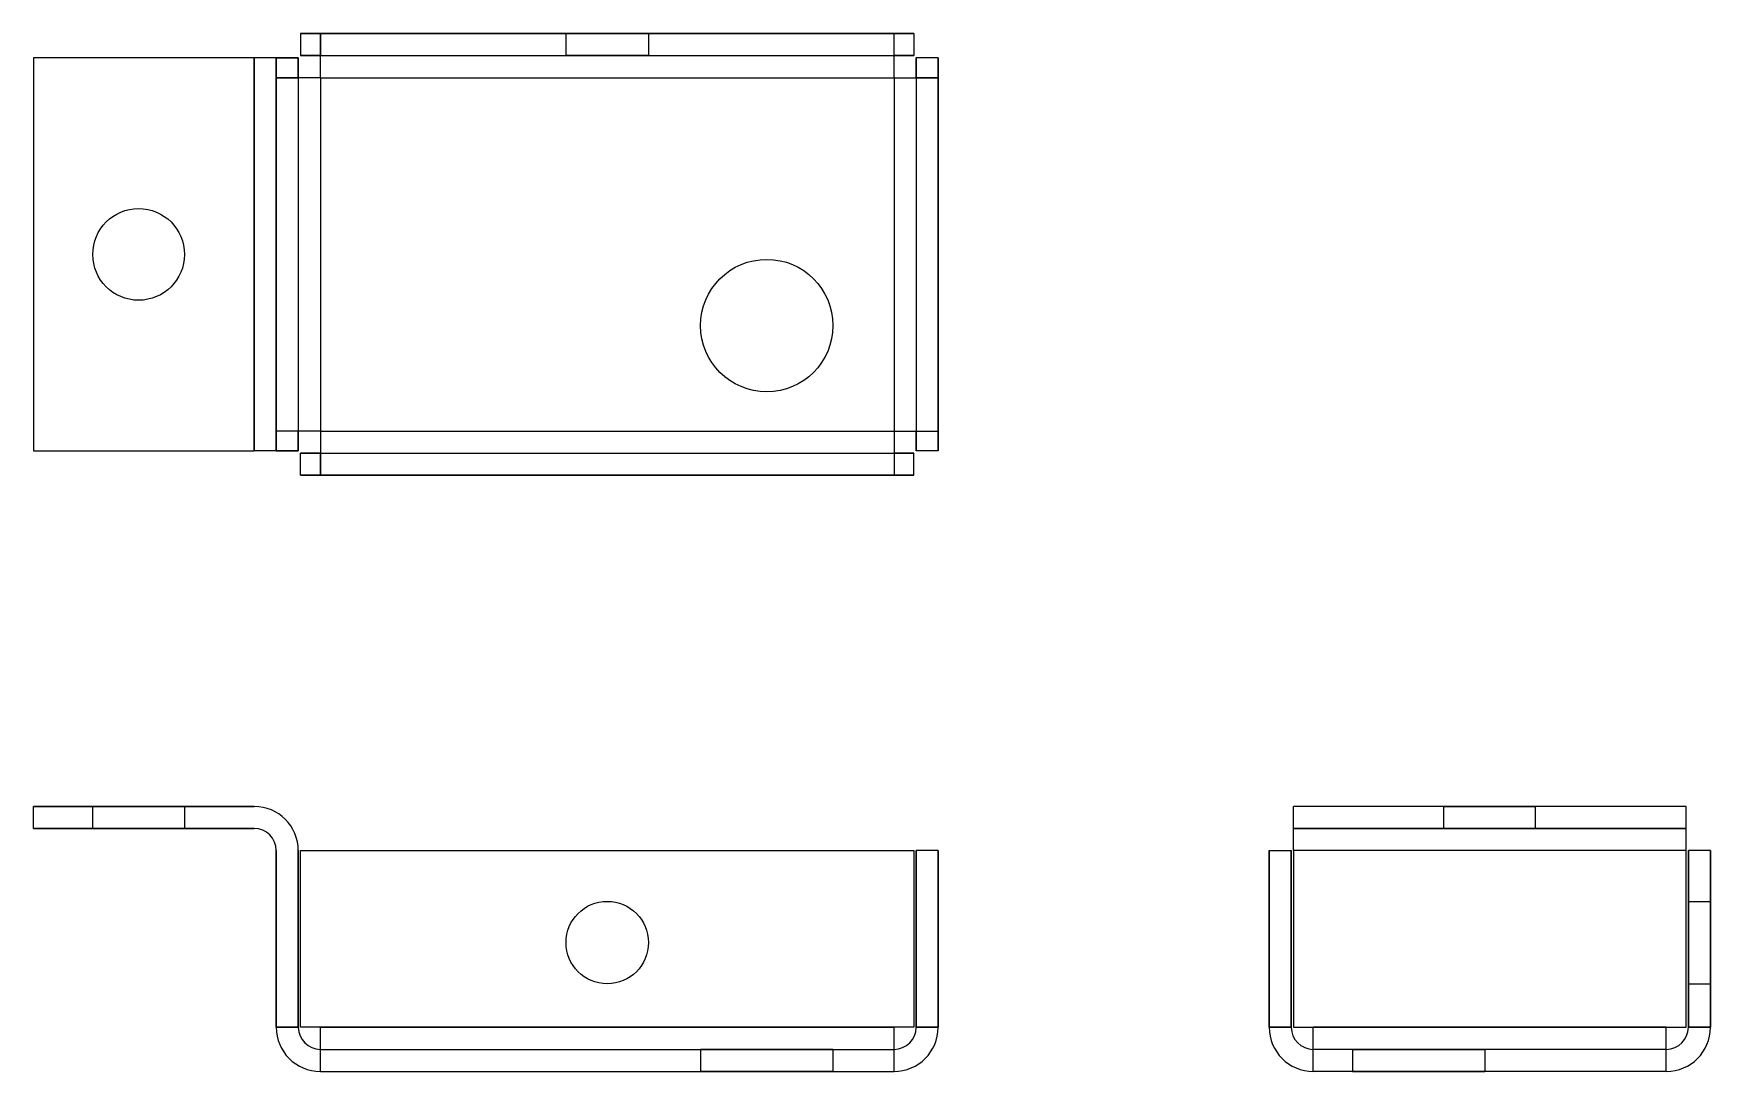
# Model space of a CAD drawing. Header units: millimetres. Extents: x 128 to 204, y 99 to 146.
import ezdxf

# ---------------------------------------------------------------- set-up
doc = ezdxf.new("R2010")
doc.units = ezdxf.units.MM
for name, color, linetype in [('ProjItem', 7, 'CONTINUOUS'), ('ProjItem001', 7, 'CONTINUOUS'), ('ProjItem002', 7, 'CONTINUOUS')]:
    doc.layers.add(name, color=color, linetype=linetype)

msp = doc.modelspace()

# ---------------------------------------------------------------- linework, layer by layer
at = {"layer": 'ProjItem'}
for p, q in [((138, 111), (128, 111)), ((128, 110), (128, 111)), ((128, 110), (128, 111)), ((128, 111), (138, 111)), ((130.686, 110), (130.686, 111)), ((134.839, 111), (134.839, 110)), ((138, 110), (128, 110)), ((128, 110), (138, 110)), ((139, 101), (139, 109)), ((139, 109), (139, 101)), ((140, 101), (140, 109)), ((140, 109), (140, 101)), ((140.1, 109), (167.9, 109)), ((140.1, 101), (140.1, 109)), ((140.1, 101), (140.1, 109)), ((140.1, 109), (167.9, 109)), ((140.1, 109), (167.9, 109)), ((140.1, 101), (140.1, 109)), ((140.1, 101), (140.1, 109)), ((140.1, 109), (167.9, 109)), ((167.9, 109), (167.9, 101)), ((167.9, 109), (167.9, 101)), ((167.9, 109), (167.9, 101)), ((167.9, 109), (167.9, 101)), ((169, 109), (168, 109)), ((168, 101), (168, 109)), ((169, 109), (168, 109)), ((168, 109), (168, 101)), ((169, 101), (169, 109)), ((169, 109), (169, 101)), ((139, 101), (140, 101)), ((140, 101), (139, 101)), ((139, 101), (140, 101)), ((139, 101), (140, 101)), ((141, 101), (140.1, 101)), ((141, 101), (140.1, 101)), ((141, 101), (140.1, 101)), ((141, 101), (140.1, 101)), ((167, 101), (141, 101)), ((167, 101), (141, 101)), ((141, 101), (167, 101)), ((141, 101), (167, 101)), ((167.9, 101), (167, 101)), ((167.9, 101), (167, 101)), ((167.9, 101), (167, 101)), ((167.9, 101), (167, 101)), ((169, 101), (168, 101)), ((168, 101), (169, 101)), ((169, 101), (168, 101)), ((169, 101), (168, 101)), ((141, 99), (141, 100)), ((141, 99), (141, 100)), ((141, 100), (167, 100)), ((141, 100), (167, 100)), ((158.231, 100), (158.231, 99)), ((164.231, 100), (164.231, 99)), ((167, 99), (167, 100)), ((167, 99), (167, 100)), ((141, 99), (167, 99)), ((141, 99), (167, 99))]:
    msp.add_line(p, q, dxfattribs=at)
msp.add_circle((154, 104.835), 1.868, dxfattribs=at)
msp.add_circle((154, 104.835), 1.868, dxfattribs=at)
for centre, radius, start, end in [((138, 109), 2, 0, 90), ((138, 109), 2, 0, 90), ((138, 109), 1, 0, 90), ((138, 109), 1, 0, 90), ((141, 101), 2, 180, -90), ((141, 101), 2, 180, -90), ((141, 101), 1, 180, -90), ((141, 101), 1, 180, -90), ((167, 101), 2, -90, 0), ((167, 101), 1, -90, 0), ((167, 101), 2, -90, 0), ((167, 101), 1, -90, 0)]:
    msp.add_arc(centre, radius, start, end, dxfattribs=at)
for points in [[(134.839, 111), (134.787, 111), (134.633, 111), (134.386, 111), (134.057, 111), (133.663, 111), (133.224, 111), (132.762, 111), (132.3, 111), (131.861, 111), (131.468, 111), (131.139, 111), (130.891, 111), (130.738, 111), (130.686, 111)], [(130.686, 111), (130.738, 111), (130.891, 111), (131.139, 111), (131.468, 111), (131.861, 111), (132.3, 111), (132.762, 111), (133.224, 111), (133.663, 111), (134.057, 111), (134.386, 111), (134.633, 111), (134.787, 111), (134.839, 111)], [(134.839, 110), (134.787, 110), (134.633, 110), (134.386, 110), (134.057, 110), (133.663, 110), (133.224, 110), (132.762, 110), (132.3, 110), (131.861, 110), (131.468, 110), (131.139, 110), (130.891, 110), (130.738, 110), (130.686, 110)], [(130.686, 110), (130.738, 110), (130.891, 110), (131.139, 110), (131.468, 110), (131.861, 110), (132.3, 110), (132.762, 110), (133.224, 110), (133.663, 110), (134.057, 110), (134.386, 110), (134.633, 110), (134.787, 110), (134.839, 110)], [(164.231, 100), (164.156, 100), (163.934, 100), (163.576, 100), (163.101, 100), (162.533, 100), (161.899, 100), (161.231, 100), (160.563, 100), (159.929, 100), (159.36, 100), (158.885, 100), (158.528, 100), (158.306, 100), (158.231, 100)], [(158.231, 100), (158.306, 100), (158.528, 100), (158.885, 100), (159.36, 100), (159.929, 100), (160.563, 100), (161.231, 100), (161.899, 100), (162.533, 100), (163.101, 100), (163.576, 100), (163.934, 100), (164.156, 100), (164.231, 100)], [(164.231, 99), (164.156, 99), (163.934, 99), (163.576, 99), (163.101, 99), (162.533, 99), (161.899, 99), (161.231, 99), (160.563, 99), (159.929, 99), (159.36, 99), (158.885, 99), (158.528, 99), (158.306, 99), (158.231, 99)], [(158.231, 99), (158.306, 99), (158.528, 99), (158.885, 99), (159.36, 99), (159.929, 99), (160.563, 99), (161.231, 99), (161.899, 99), (162.533, 99), (163.101, 99), (163.576, 99), (163.934, 99), (164.156, 99), (164.231, 99)]]:
    msp.add_open_spline(points, degree=1, dxfattribs=at)
for points, degree, knots in [([(141, 99), (141, 99.006), (141, 99.013), (141, 99.031), (141, 99.05), (141, 99.081), (141, 99.112), (141, 99.155), (141, 99.198), (141, 99.252), (141, 99.307), (141, 99.371), (141, 99.436), (141, 99.511), (141, 99.586), (141, 99.669), (141, 99.753), (141, 99.844), (141, 99.936), (141, 100.034), (141, 100.132), (141, 100.236), (141, 100.339), (141, 100.447), (141, 100.555), (141, 100.775), (141, 101)], 2, [0, 0, 0, 0.1122, 0.1122, 0.224399, 0.224399, 0.336599, 0.336599, 0.448799, 0.448799, 0.560999, 0.560999, 0.673198, 0.673198, 0.785398, 0.785398, 0.897598, 0.897598, 1.009798, 1.009798, 1.121997, 1.121997, 1.234197, 1.234197, 1.346397, 1.346397, 1.570796, 1.570796, 1.570796]), ([(141, 99), (141, 99.006), (141, 99.013), (141, 99.031), (141, 99.05), (141, 99.081), (141, 99.112), (141, 99.155), (141, 99.198), (141, 99.252), (141, 99.307), (141, 99.371), (141, 99.436), (141, 99.511), (141, 99.586), (141, 99.669), (141, 99.753), (141, 99.844), (141, 99.936), (141, 100.034), (141, 100.132), (141, 100.236), (141, 100.339), (141, 100.447), (141, 100.555), (141, 100.775), (141, 101)], 2, [0, 0, 0, 0.1122, 0.1122, 0.224399, 0.224399, 0.336599, 0.336599, 0.448799, 0.448799, 0.560999, 0.560999, 0.673198, 0.673198, 0.785398, 0.785398, 0.897598, 0.897598, 1.009798, 1.009798, 1.121997, 1.121997, 1.234197, 1.234197, 1.346397, 1.346397, 1.570796, 1.570796, 1.570796]), ([(141, 100), (141, 100.002), (141, 100.004), (141, 100.006), (141, 100.013), (141, 100.019), (141, 100.025), (141, 100.035), (141, 100.046), (141, 100.056), (141, 100.07), (141, 100.085), (141, 100.099), (141, 100.117), (141, 100.135), (141, 100.153), (141, 100.175), (141, 100.197), (141, 100.218), (141, 100.243), (141, 100.268), (141, 100.293), (141, 100.321), (141, 100.349), (141, 100.377), (141, 100.436), (141, 100.499), (141, 100.566), (141, 100.702), (141, 100.85), (141, 101)], 3, [0, 0, 0, 0, 0.1122, 0.1122, 0.1122, 0.224399, 0.224399, 0.224399, 0.336599, 0.336599, 0.336599, 0.448799, 0.448799, 0.448799, 0.560999, 0.560999, 0.560999, 0.673198, 0.673198, 0.673198, 0.785398, 0.785398, 0.785398, 0.897598, 0.897598, 0.897598, 1.121997, 1.121997, 1.121997, 1.570796, 1.570796, 1.570796, 1.570796]), ([(141, 100), (141, 100.002), (141, 100.004), (141, 100.006), (141, 100.013), (141, 100.019), (141, 100.025), (141, 100.035), (141, 100.046), (141, 100.056), (141, 100.07), (141, 100.085), (141, 100.099), (141, 100.117), (141, 100.135), (141, 100.153), (141, 100.175), (141, 100.197), (141, 100.218), (141, 100.243), (141, 100.268), (141, 100.293), (141, 100.321), (141, 100.349), (141, 100.377), (141, 100.436), (141, 100.499), (141, 100.566), (141, 100.702), (141, 100.85), (141, 101)], 3, [0, 0, 0, 0, 0.1122, 0.1122, 0.1122, 0.224399, 0.224399, 0.224399, 0.336599, 0.336599, 0.336599, 0.448799, 0.448799, 0.448799, 0.560999, 0.560999, 0.560999, 0.673198, 0.673198, 0.673198, 0.785398, 0.785398, 0.785398, 0.897598, 0.897598, 0.897598, 1.121997, 1.121997, 1.121997, 1.570796, 1.570796, 1.570796, 1.570796]), ([(167, 99), (167, 99.006), (167, 99.013), (167, 99.031), (167, 99.05), (167, 99.081), (167, 99.112), (167, 99.155), (167, 99.198), (167, 99.252), (167, 99.307), (167, 99.371), (167, 99.436), (167, 99.511), (167, 99.586), (167, 99.669), (167, 99.753), (167, 99.844), (167, 99.936), (167, 100.034), (167, 100.132), (167, 100.236), (167, 100.339), (167, 100.447), (167, 100.555), (167, 100.775), (167, 101)], 2, [0, 0, 0, 0.1122, 0.1122, 0.224399, 0.224399, 0.336599, 0.336599, 0.448799, 0.448799, 0.560999, 0.560999, 0.673198, 0.673198, 0.785398, 0.785398, 0.897598, 0.897598, 1.009798, 1.009798, 1.121997, 1.121997, 1.234197, 1.234197, 1.346397, 1.346397, 1.570796, 1.570796, 1.570796]), ([(167, 99), (167, 99.006), (167, 99.013), (167, 99.031), (167, 99.05), (167, 99.081), (167, 99.112), (167, 99.155), (167, 99.198), (167, 99.252), (167, 99.307), (167, 99.371), (167, 99.436), (167, 99.511), (167, 99.586), (167, 99.669), (167, 99.753), (167, 99.844), (167, 99.936), (167, 100.034), (167, 100.132), (167, 100.236), (167, 100.339), (167, 100.447), (167, 100.555), (167, 100.775), (167, 101)], 2, [0, 0, 0, 0.1122, 0.1122, 0.224399, 0.224399, 0.336599, 0.336599, 0.448799, 0.448799, 0.560999, 0.560999, 0.673198, 0.673198, 0.785398, 0.785398, 0.897598, 0.897598, 1.009798, 1.009798, 1.121997, 1.121997, 1.234197, 1.234197, 1.346397, 1.346397, 1.570796, 1.570796, 1.570796]), ([(167, 100), (167, 100.002), (167, 100.004), (167, 100.006), (167, 100.013), (167, 100.019), (167, 100.025), (167, 100.035), (167, 100.046), (167, 100.056), (167, 100.07), (167, 100.085), (167, 100.099), (167, 100.117), (167, 100.135), (167, 100.153), (167, 100.175), (167, 100.197), (167, 100.218), (167, 100.243), (167, 100.268), (167, 100.293), (167, 100.321), (167, 100.349), (167, 100.377), (167, 100.436), (167, 100.499), (167, 100.566), (167, 100.702), (167, 100.85), (167, 101)], 3, [0, 0, 0, 0, 0.1122, 0.1122, 0.1122, 0.224399, 0.224399, 0.224399, 0.336599, 0.336599, 0.336599, 0.448799, 0.448799, 0.448799, 0.560999, 0.560999, 0.560999, 0.673198, 0.673198, 0.673198, 0.785398, 0.785398, 0.785398, 0.897598, 0.897598, 0.897598, 1.121997, 1.121997, 1.121997, 1.570796, 1.570796, 1.570796, 1.570796]), ([(167, 100), (167, 100.002), (167, 100.004), (167, 100.006), (167, 100.013), (167, 100.019), (167, 100.025), (167, 100.035), (167, 100.046), (167, 100.056), (167, 100.07), (167, 100.085), (167, 100.099), (167, 100.117), (167, 100.135), (167, 100.153), (167, 100.175), (167, 100.197), (167, 100.218), (167, 100.243), (167, 100.268), (167, 100.293), (167, 100.321), (167, 100.349), (167, 100.377), (167, 100.436), (167, 100.499), (167, 100.566), (167, 100.702), (167, 100.85), (167, 101)], 3, [0, 0, 0, 0, 0.1122, 0.1122, 0.1122, 0.224399, 0.224399, 0.224399, 0.336599, 0.336599, 0.336599, 0.448799, 0.448799, 0.448799, 0.560999, 0.560999, 0.560999, 0.673198, 0.673198, 0.673198, 0.785398, 0.785398, 0.785398, 0.897598, 0.897598, 0.897598, 1.121997, 1.121997, 1.121997, 1.570796, 1.570796, 1.570796, 1.570796])]:
    msp.add_open_spline(points, degree=degree, knots=knots, dxfattribs=at)
at = {"layer": 'ProjItem001'}
for p, q in [((141, 146), (140.1, 146)), ((140.1, 146), (140.1, 145)), ((140.1, 146), (167.9, 146)), ((140.1, 146), (140.1, 145)), ((167, 146), (141, 146)), ((141, 146), (141, 145)), ((152.132, 145), (152.132, 146)), ((155.868, 146), (155.868, 145)), ((167.9, 146), (167, 146)), ((167, 145), (167, 146)), ((167.9, 146), (167.9, 145)), ((167.9, 146), (167.9, 145)), ((138, 144.9), (128, 144.9)), ((128, 144.9), (128, 127.1)), ((138, 144.9), (128, 144.9)), ((128, 144.9), (128, 127.1)), ((138, 127.1), (138, 144.9)), ((138, 144.9), (138, 127.1)), ((139, 144), (139, 144.9)), ((139, 144.9), (140, 144.9)), ((139, 144.9), (139, 127.1)), ((140, 144), (140, 144.9)), ((140, 144.9), (140, 127.1)), ((141, 145), (140.1, 145)), ((140.1, 145), (167.9, 145)), ((141, 145), (167, 145)), ((167.9, 145), (167, 145)), ((169, 144.9), (168, 144.9)), ((168, 144), (168, 144.9)), ((169, 144.9), (168, 144.9)), ((168, 144.9), (168, 127.1)), ((169, 144), (169, 144.9)), ((169, 144.9), (169, 127.1)), ((139, 128), (139, 144)), ((139, 144), (140, 144)), ((140, 144), (140, 128)), ((141, 144), (141, 128)), ((141, 144), (167, 144)), ((141, 144), (141, 128)), ((141, 144), (167, 144)), ((167, 144), (167, 128)), ((167, 144), (167, 128)), ((169, 144), (168, 144)), ((168, 144), (168, 128)), ((169, 128), (169, 144)), ((139, 127.1), (139, 128)), ((140, 128), (139, 128)), ((140, 127.1), (140, 128)), ((141, 128), (167, 128)), ((141, 128), (167, 128)), ((168, 127.1), (168, 128)), ((168, 128), (169, 128)), ((169, 127.1), (169, 128)), ((128, 127.1), (138, 127.1)), ((128, 127.1), (138, 127.1)), ((139, 127.1), (140, 127.1)), ((140.1, 126), (140.1, 127)), ((141, 127), (140.1, 127)), ((140.1, 126), (140.1, 127)), ((140.1, 127), (167.9, 127)), ((141, 126), (141, 127)), ((141, 127), (167, 127)), ((167.9, 127), (167, 127)), ((167, 127), (167, 126)), ((167.9, 126), (167.9, 127)), ((167.9, 126), (167.9, 127)), ((169, 127.1), (168, 127.1)), ((169, 127.1), (168, 127.1)), ((141, 126), (140.1, 126)), ((140.1, 126), (167.9, 126)), ((167, 126), (141, 126)), ((167.9, 126), (167, 126))]:
    msp.add_line(p, q, dxfattribs=at)
for centre, radius in [((132.762, 136), 2.077), ((132.762, 136), 2.077), ((161.231, 132.776), 3), ((161.231, 132.776), 3)]:
    msp.add_circle(centre, radius, dxfattribs=at)
for points, degree, knots in [([(141, 144), (141, 144.225), (141, 144.447), (141, 144.661), (141, 144.73), (141, 144.799), (141, 144.868), (141, 144.933), (141, 144.999), (141, 145.064), (141, 145.125), (141, 145.186), (141, 145.247), (141, 145.303), (141, 145.358), (141, 145.414), (141, 145.464), (141, 145.514), (141, 145.564), (141, 145.607), (141, 145.65), (141, 145.693), (141, 145.73), (141, 145.766), (141, 145.802), (141, 145.831), (141, 145.859), (141, 145.888), (141, 145.908), (141, 145.929), (141, 145.95), (141, 145.962), (141, 145.975), (141, 145.987), (141, 145.992), (141, 145.996), (141, 146)], 3, [0, 0, 0, 0, 0.336599, 0.336599, 0.336599, 0.448799, 0.448799, 0.448799, 0.560999, 0.560999, 0.560999, 0.673198, 0.673198, 0.673198, 0.785398, 0.785398, 0.785398, 0.897598, 0.897598, 0.897598, 1.009798, 1.009798, 1.009798, 1.121997, 1.121997, 1.121997, 1.234197, 1.234197, 1.234197, 1.346397, 1.346397, 1.346397, 1.458597, 1.458597, 1.458597, 1.570796, 1.570796, 1.570796, 1.570796]), ([(167, 144), (167, 144.225), (167, 144.447), (167, 144.661), (167, 144.73), (167, 144.799), (167, 144.868), (167, 144.933), (167, 144.999), (167, 145.064), (167, 145.125), (167, 145.186), (167, 145.247), (167, 145.303), (167, 145.358), (167, 145.414), (167, 145.464), (167, 145.514), (167, 145.564), (167, 145.607), (167, 145.65), (167, 145.693), (167, 145.73), (167, 145.766), (167, 145.802), (167, 145.831), (167, 145.859), (167, 145.888), (167, 145.908), (167, 145.929), (167, 145.95), (167, 145.962), (167, 145.975), (167, 145.987), (167, 145.992), (167, 145.996), (167, 146)], 3, [0, 0, 0, 0, 0.336599, 0.336599, 0.336599, 0.448799, 0.448799, 0.448799, 0.560999, 0.560999, 0.560999, 0.673198, 0.673198, 0.673198, 0.785398, 0.785398, 0.785398, 0.897598, 0.897598, 0.897598, 1.009798, 1.009798, 1.009798, 1.121997, 1.121997, 1.121997, 1.234197, 1.234197, 1.234197, 1.346397, 1.346397, 1.346397, 1.458597, 1.458597, 1.458597, 1.570796, 1.570796, 1.570796, 1.570796]), ([(139, 144.9), (138.998, 144.9), (138.996, 144.9), (138.994, 144.9), (138.987, 144.9), (138.981, 144.9), (138.975, 144.9), (138.965, 144.9), (138.954, 144.9), (138.944, 144.9), (138.93, 144.9), (138.915, 144.9), (138.901, 144.9), (138.883, 144.9), (138.865, 144.9), (138.847, 144.9), (138.825, 144.9), (138.803, 144.9), (138.782, 144.9), (138.757, 144.9), (138.732, 144.9), (138.707, 144.9), (138.679, 144.9), (138.651, 144.9), (138.623, 144.9), (138.564, 144.9), (138.501, 144.9), (138.434, 144.9), (138.298, 144.9), (138.15, 144.9), (138, 144.9)], 3, [0, 0, 0, 0, 0.1122, 0.1122, 0.1122, 0.224399, 0.224399, 0.224399, 0.336599, 0.336599, 0.336599, 0.448799, 0.448799, 0.448799, 0.560999, 0.560999, 0.560999, 0.673198, 0.673198, 0.673198, 0.785398, 0.785398, 0.785398, 0.897598, 0.897598, 0.897598, 1.121997, 1.121997, 1.121997, 1.570796, 1.570796, 1.570796, 1.570796]), ([(140, 144.9), (139.994, 144.9), (139.987, 144.9), (139.969, 144.9), (139.95, 144.9), (139.919, 144.9), (139.888, 144.9), (139.845, 144.9), (139.802, 144.9), (139.748, 144.9), (139.693, 144.9), (139.629, 144.9), (139.564, 144.9), (139.489, 144.9), (139.414, 144.9), (139.331, 144.9), (139.247, 144.9), (139.156, 144.9), (139.064, 144.9), (138.966, 144.9), (138.868, 144.9), (138.764, 144.9), (138.661, 144.9), (138.553, 144.9), (138.445, 144.9), (138.225, 144.9), (138, 144.9)], 2, [0, 0, 0, 0.1122, 0.1122, 0.224399, 0.224399, 0.336599, 0.336599, 0.448799, 0.448799, 0.560999, 0.560999, 0.673198, 0.673198, 0.785398, 0.785398, 0.897598, 0.897598, 1.009798, 1.009798, 1.121997, 1.121997, 1.234197, 1.234197, 1.346397, 1.346397, 1.570796, 1.570796, 1.570796]), ([(141, 144), (141, 144.169), (141, 144.33), (141, 144.435), (141, 144.532), (141, 144.626), (141, 144.707), (141, 144.744), (141, 144.782), (141, 144.814), (141, 144.847), (141, 144.874), (141, 144.901), (141, 144.922), (141, 144.944), (141, 144.959), (141, 144.975), (141, 144.984), (141, 144.994), (141, 144.997), (141, 145)], 2, [0, 0, 0, 0.336599, 0.336599, 0.560999, 0.560999, 0.785398, 0.785398, 0.897598, 0.897598, 1.009798, 1.009798, 1.121997, 1.121997, 1.234197, 1.234197, 1.346397, 1.346397, 1.458597, 1.458597, 1.570796, 1.570796, 1.570796]), ([(167, 144), (167, 144.169), (167, 144.33), (167, 144.435), (167, 144.532), (167, 144.626), (167, 144.707), (167, 144.744), (167, 144.782), (167, 144.814), (167, 144.847), (167, 144.874), (167, 144.901), (167, 144.922), (167, 144.944), (167, 144.959), (167, 144.975), (167, 144.984), (167, 144.994), (167, 144.997), (167, 145)], 2, [0, 0, 0, 0.336599, 0.336599, 0.560999, 0.560999, 0.785398, 0.785398, 0.897598, 0.897598, 1.009798, 1.009798, 1.121997, 1.121997, 1.234197, 1.234197, 1.346397, 1.346397, 1.458597, 1.458597, 1.570796, 1.570796, 1.570796]), ([(141, 144), (140.775, 144), (140.553, 144), (140.339, 144), (140.27, 144), (140.201, 144), (140.132, 144), (140.067, 144), (140.001, 144), (139.936, 144), (139.875, 144), (139.814, 144), (139.753, 144), (139.697, 144), (139.642, 144), (139.586, 144), (139.536, 144), (139.486, 144), (139.436, 144), (139.393, 144), (139.35, 144), (139.307, 144), (139.27, 144), (139.234, 144), (139.198, 144), (139.169, 144), (139.141, 144), (139.112, 144), (139.092, 144), (139.071, 144), (139.05, 144), (139.038, 144), (139.025, 144), (139.013, 144), (139.008, 144), (139.004, 144), (139, 144)], 3, [0, 0, 0, 0, 0.336599, 0.336599, 0.336599, 0.448799, 0.448799, 0.448799, 0.560999, 0.560999, 0.560999, 0.673198, 0.673198, 0.673198, 0.785398, 0.785398, 0.785398, 0.897598, 0.897598, 0.897598, 1.009798, 1.009798, 1.009798, 1.121997, 1.121997, 1.121997, 1.234197, 1.234197, 1.234197, 1.346397, 1.346397, 1.346397, 1.458597, 1.458597, 1.458597, 1.570796, 1.570796, 1.570796, 1.570796]), ([(141, 144), (140.831, 144), (140.67, 144), (140.565, 144), (140.468, 144), (140.374, 144), (140.293, 144), (140.256, 144), (140.218, 144), (140.186, 144), (140.153, 144), (140.126, 144), (140.099, 144), (140.078, 144), (140.056, 144), (140.041, 144), (140.025, 144), (140.016, 144), (140.006, 144), (140.003, 144), (140, 144)], 2, [0, 0, 0, 0.336599, 0.336599, 0.560999, 0.560999, 0.785398, 0.785398, 0.897598, 0.897598, 1.009798, 1.009798, 1.121997, 1.121997, 1.234197, 1.234197, 1.346397, 1.346397, 1.458597, 1.458597, 1.570796, 1.570796, 1.570796]), ([(167, 144), (167.225, 144), (167.447, 144), (167.661, 144), (167.73, 144), (167.799, 144), (167.868, 144), (167.933, 144), (167.999, 144), (168.064, 144), (168.125, 144), (168.186, 144), (168.247, 144), (168.303, 144), (168.358, 144), (168.414, 144), (168.464, 144), (168.514, 144), (168.564, 144), (168.607, 144), (168.65, 144), (168.693, 144), (168.73, 144), (168.766, 144), (168.802, 144), (168.831, 144), (168.859, 144), (168.888, 144), (168.908, 144), (168.929, 144), (168.95, 144), (168.962, 144), (168.975, 144), (168.987, 144), (168.992, 144), (168.996, 144), (169, 144)], 3, [0, 0, 0, 0, 0.336599, 0.336599, 0.336599, 0.448799, 0.448799, 0.448799, 0.560999, 0.560999, 0.560999, 0.673198, 0.673198, 0.673198, 0.785398, 0.785398, 0.785398, 0.897598, 0.897598, 0.897598, 1.009798, 1.009798, 1.009798, 1.121997, 1.121997, 1.121997, 1.234197, 1.234197, 1.234197, 1.346397, 1.346397, 1.346397, 1.458597, 1.458597, 1.458597, 1.570796, 1.570796, 1.570796, 1.570796]), ([(167, 144), (167.169, 144), (167.33, 144), (167.435, 144), (167.532, 144), (167.626, 144), (167.707, 144), (167.744, 144), (167.782, 144), (167.814, 144), (167.847, 144), (167.874, 144), (167.901, 144), (167.922, 144), (167.944, 144), (167.959, 144), (167.975, 144), (167.984, 144), (167.994, 144), (167.997, 144), (168, 144)], 2, [0, 0, 0, 0.336599, 0.336599, 0.560999, 0.560999, 0.785398, 0.785398, 0.897598, 0.897598, 1.009798, 1.009798, 1.121997, 1.121997, 1.234197, 1.234197, 1.346397, 1.346397, 1.458597, 1.458597, 1.570796, 1.570796, 1.570796]), ([(141, 128), (140.775, 128), (140.553, 128), (140.339, 128), (140.27, 128), (140.201, 128), (140.132, 128), (140.067, 128), (140.001, 128), (139.936, 128), (139.875, 128), (139.814, 128), (139.753, 128), (139.697, 128), (139.642, 128), (139.586, 128), (139.536, 128), (139.486, 128), (139.436, 128), (139.393, 128), (139.35, 128), (139.307, 128), (139.27, 128), (139.234, 128), (139.198, 128), (139.169, 128), (139.141, 128), (139.112, 128), (139.092, 128), (139.071, 128), (139.05, 128), (139.038, 128), (139.025, 128), (139.013, 128), (139.008, 128), (139.004, 128), (139, 128)], 3, [0, 0, 0, 0, 0.336599, 0.336599, 0.336599, 0.448799, 0.448799, 0.448799, 0.560999, 0.560999, 0.560999, 0.673198, 0.673198, 0.673198, 0.785398, 0.785398, 0.785398, 0.897598, 0.897598, 0.897598, 1.009798, 1.009798, 1.009798, 1.121997, 1.121997, 1.121997, 1.234197, 1.234197, 1.234197, 1.346397, 1.346397, 1.346397, 1.458597, 1.458597, 1.458597, 1.570796, 1.570796, 1.570796, 1.570796]), ([(141, 128), (140.831, 128), (140.67, 128), (140.565, 128), (140.468, 128), (140.374, 128), (140.293, 128), (140.256, 128), (140.218, 128), (140.186, 128), (140.153, 128), (140.126, 128), (140.099, 128), (140.078, 128), (140.056, 128), (140.041, 128), (140.025, 128), (140.016, 128), (140.006, 128), (140.003, 128), (140, 128)], 2, [0, 0, 0, 0.336599, 0.336599, 0.560999, 0.560999, 0.785398, 0.785398, 0.897598, 0.897598, 1.009798, 1.009798, 1.121997, 1.121997, 1.234197, 1.234197, 1.346397, 1.346397, 1.458597, 1.458597, 1.570796, 1.570796, 1.570796]), ([(141, 128), (141, 127.775), (141, 127.553), (141, 127.339), (141, 127.27), (141, 127.201), (141, 127.132), (141, 127.067), (141, 127.001), (141, 126.936), (141, 126.875), (141, 126.814), (141, 126.753), (141, 126.697), (141, 126.642), (141, 126.586), (141, 126.536), (141, 126.486), (141, 126.436), (141, 126.393), (141, 126.35), (141, 126.307), (141, 126.27), (141, 126.234), (141, 126.198), (141, 126.169), (141, 126.141), (141, 126.112), (141, 126.092), (141, 126.071), (141, 126.05), (141, 126.038), (141, 126.025), (141, 126.013), (141, 126.008), (141, 126.004), (141, 126)], 3, [0, 0, 0, 0, 0.336599, 0.336599, 0.336599, 0.448799, 0.448799, 0.448799, 0.560999, 0.560999, 0.560999, 0.673198, 0.673198, 0.673198, 0.785398, 0.785398, 0.785398, 0.897598, 0.897598, 0.897598, 1.009798, 1.009798, 1.009798, 1.121997, 1.121997, 1.121997, 1.234197, 1.234197, 1.234197, 1.346397, 1.346397, 1.346397, 1.458597, 1.458597, 1.458597, 1.570796, 1.570796, 1.570796, 1.570796]), ([(141, 128), (141, 127.831), (141, 127.67), (141, 127.565), (141, 127.468), (141, 127.374), (141, 127.293), (141, 127.256), (141, 127.218), (141, 127.186), (141, 127.153), (141, 127.126), (141, 127.099), (141, 127.078), (141, 127.056), (141, 127.041), (141, 127.025), (141, 127.016), (141, 127.006), (141, 127.003), (141, 127)], 2, [0, 0, 0, 0.336599, 0.336599, 0.560999, 0.560999, 0.785398, 0.785398, 0.897598, 0.897598, 1.009798, 1.009798, 1.121997, 1.121997, 1.234197, 1.234197, 1.346397, 1.346397, 1.458597, 1.458597, 1.570796, 1.570796, 1.570796]), ([(167, 128), (167, 127.775), (167, 127.553), (167, 127.339), (167, 127.27), (167, 127.201), (167, 127.132), (167, 127.067), (167, 127.001), (167, 126.936), (167, 126.875), (167, 126.814), (167, 126.753), (167, 126.697), (167, 126.642), (167, 126.586), (167, 126.536), (167, 126.486), (167, 126.436), (167, 126.393), (167, 126.35), (167, 126.307), (167, 126.27), (167, 126.234), (167, 126.198), (167, 126.169), (167, 126.141), (167, 126.112), (167, 126.092), (167, 126.071), (167, 126.05), (167, 126.038), (167, 126.025), (167, 126.013), (167, 126.008), (167, 126.004), (167, 126)], 3, [0, 0, 0, 0, 0.336599, 0.336599, 0.336599, 0.448799, 0.448799, 0.448799, 0.560999, 0.560999, 0.560999, 0.673198, 0.673198, 0.673198, 0.785398, 0.785398, 0.785398, 0.897598, 0.897598, 0.897598, 1.009798, 1.009798, 1.009798, 1.121997, 1.121997, 1.121997, 1.234197, 1.234197, 1.234197, 1.346397, 1.346397, 1.346397, 1.458597, 1.458597, 1.458597, 1.570796, 1.570796, 1.570796, 1.570796]), ([(167, 128), (167.225, 128), (167.447, 128), (167.661, 128), (167.73, 128), (167.799, 128), (167.868, 128), (167.933, 128), (167.999, 128), (168.064, 128), (168.125, 128), (168.186, 128), (168.247, 128), (168.303, 128), (168.358, 128), (168.414, 128), (168.464, 128), (168.514, 128), (168.564, 128), (168.607, 128), (168.65, 128), (168.693, 128), (168.73, 128), (168.766, 128), (168.802, 128), (168.831, 128), (168.859, 128), (168.888, 128), (168.908, 128), (168.929, 128), (168.95, 128), (168.962, 128), (168.975, 128), (168.987, 128), (168.992, 128), (168.996, 128), (169, 128)], 3, [0, 0, 0, 0, 0.336599, 0.336599, 0.336599, 0.448799, 0.448799, 0.448799, 0.560999, 0.560999, 0.560999, 0.673198, 0.673198, 0.673198, 0.785398, 0.785398, 0.785398, 0.897598, 0.897598, 0.897598, 1.009798, 1.009798, 1.009798, 1.121997, 1.121997, 1.121997, 1.234197, 1.234197, 1.234197, 1.346397, 1.346397, 1.346397, 1.458597, 1.458597, 1.458597, 1.570796, 1.570796, 1.570796, 1.570796]), ([(167, 128), (167, 127.831), (167, 127.67), (167, 127.565), (167, 127.468), (167, 127.374), (167, 127.293), (167, 127.256), (167, 127.218), (167, 127.186), (167, 127.153), (167, 127.126), (167, 127.099), (167, 127.078), (167, 127.056), (167, 127.041), (167, 127.025), (167, 127.016), (167, 127.006), (167, 127.003), (167, 127)], 2, [0, 0, 0, 0.336599, 0.336599, 0.560999, 0.560999, 0.785398, 0.785398, 0.897598, 0.897598, 1.009798, 1.009798, 1.121997, 1.121997, 1.234197, 1.234197, 1.346397, 1.346397, 1.458597, 1.458597, 1.570796, 1.570796, 1.570796]), ([(167, 128), (167.169, 128), (167.33, 128), (167.435, 128), (167.532, 128), (167.626, 128), (167.707, 128), (167.744, 128), (167.782, 128), (167.814, 128), (167.847, 128), (167.874, 128), (167.901, 128), (167.922, 128), (167.944, 128), (167.959, 128), (167.975, 128), (167.984, 128), (167.994, 128), (167.997, 128), (168, 128)], 2, [0, 0, 0, 0.336599, 0.336599, 0.560999, 0.560999, 0.785398, 0.785398, 0.897598, 0.897598, 1.009798, 1.009798, 1.121997, 1.121997, 1.234197, 1.234197, 1.346397, 1.346397, 1.458597, 1.458597, 1.570796, 1.570796, 1.570796]), ([(139, 127.1), (138.998, 127.1), (138.996, 127.1), (138.994, 127.1), (138.987, 127.1), (138.981, 127.1), (138.975, 127.1), (138.965, 127.1), (138.954, 127.1), (138.944, 127.1), (138.93, 127.1), (138.915, 127.1), (138.901, 127.1), (138.883, 127.1), (138.865, 127.1), (138.847, 127.1), (138.825, 127.1), (138.803, 127.1), (138.782, 127.1), (138.757, 127.1), (138.732, 127.1), (138.707, 127.1), (138.679, 127.1), (138.651, 127.1), (138.623, 127.1), (138.564, 127.1), (138.501, 127.1), (138.434, 127.1), (138.298, 127.1), (138.15, 127.1), (138, 127.1)], 3, [0, 0, 0, 0, 0.1122, 0.1122, 0.1122, 0.224399, 0.224399, 0.224399, 0.336599, 0.336599, 0.336599, 0.448799, 0.448799, 0.448799, 0.560999, 0.560999, 0.560999, 0.673198, 0.673198, 0.673198, 0.785398, 0.785398, 0.785398, 0.897598, 0.897598, 0.897598, 1.121997, 1.121997, 1.121997, 1.570796, 1.570796, 1.570796, 1.570796]), ([(140, 127.1), (139.994, 127.1), (139.987, 127.1), (139.969, 127.1), (139.95, 127.1), (139.919, 127.1), (139.888, 127.1), (139.845, 127.1), (139.802, 127.1), (139.748, 127.1), (139.693, 127.1), (139.629, 127.1), (139.564, 127.1), (139.489, 127.1), (139.414, 127.1), (139.331, 127.1), (139.247, 127.1), (139.156, 127.1), (139.064, 127.1), (138.966, 127.1), (138.868, 127.1), (138.764, 127.1), (138.661, 127.1), (138.553, 127.1), (138.445, 127.1), (138.225, 127.1), (138, 127.1)], 2, [0, 0, 0, 0.1122, 0.1122, 0.224399, 0.224399, 0.336599, 0.336599, 0.448799, 0.448799, 0.560999, 0.560999, 0.673198, 0.673198, 0.785398, 0.785398, 0.897598, 0.897598, 1.009798, 1.009798, 1.121997, 1.121997, 1.234197, 1.234197, 1.346397, 1.346397, 1.570796, 1.570796, 1.570796])]:
    msp.add_open_spline(points, degree=degree, knots=knots, dxfattribs=at)
for points in [[(155.868, 146), (155.821, 146), (155.683, 146), (155.461, 146), (155.165, 146), (154.811, 146), (154.416, 146), (154, 146), (153.584, 146), (153.189, 146), (152.835, 146), (152.539, 146), (152.317, 146), (152.179, 146), (152.132, 146)], [(152.132, 146), (152.179, 146), (152.317, 146), (152.539, 146), (152.835, 146), (153.189, 146), (153.584, 146), (154, 146), (154.416, 146), (154.811, 146), (155.165, 146), (155.461, 146), (155.683, 146), (155.821, 146), (155.868, 146)], [(155.868, 145), (155.821, 145), (155.683, 145), (155.461, 145), (155.165, 145), (154.811, 145), (154.416, 145), (154, 145), (153.584, 145), (153.189, 145), (152.835, 145), (152.539, 145), (152.317, 145), (152.179, 145), (152.132, 145)], [(152.132, 145), (152.179, 145), (152.317, 145), (152.539, 145), (152.835, 145), (153.189, 145), (153.584, 145), (154, 145), (154.416, 145), (154.811, 145), (155.165, 145), (155.461, 145), (155.683, 145), (155.821, 145), (155.868, 145)]]:
    msp.add_open_spline(points, degree=1, dxfattribs=at)
at = {"layer": 'ProjItem002'}
for p, q in [((185.1, 110), (185.1, 111)), ((202.9, 111), (185.1, 111)), ((202.9, 111), (185.1, 111)), ((191.923, 110), (191.923, 111)), ((196.077, 110), (196.077, 111)), ((202.9, 110), (202.9, 111)), ((202.9, 110), (185.1, 110)), ((185.1, 110), (202.9, 110)), ((184, 101), (184, 109)), ((184, 109), (185, 109)), ((184, 109), (184, 101)), ((184, 109), (185, 109)), ((185, 101), (185, 109)), ((185, 109), (185, 101)), ((202.9, 109), (185.1, 109)), ((185.1, 109), (185.1, 101)), ((202.9, 109), (185.1, 109)), ((185.1, 109), (185.1, 101)), ((185.1, 109), (185.1, 101)), ((202.9, 109), (185.1, 109)), ((185.1, 109), (185.1, 101)), ((202.9, 109), (185.1, 109)), ((202.9, 101), (202.9, 109)), ((202.9, 101), (202.9, 109)), ((202.9, 101), (202.9, 109)), ((202.9, 101), (202.9, 109)), ((204, 109), (203, 109)), ((203, 101), (203, 109)), ((204, 109), (203, 109)), ((203, 109), (203, 101)), ((204, 101), (204, 109)), ((204, 109), (204, 101)), ((203, 106.703), (204, 106.703)), ((203, 102.966), (204, 102.966)), ((184, 101), (185, 101)), ((185, 101), (184, 101)), ((184, 101), (185, 101)), ((184, 101), (185, 101)), ((185.1, 101), (186, 101)), ((185.1, 101), (186, 101)), ((185.1, 101), (186, 101)), ((185.1, 101), (186, 101)), ((186, 101), (202, 101)), ((186, 101), (202, 101)), ((202, 101), (186, 101)), ((202, 101), (186, 101)), ((202, 101), (202.9, 101)), ((202, 101), (202.9, 101)), ((202, 101), (202.9, 101)), ((202, 101), (202.9, 101)), ((204, 101), (203, 101)), ((203, 101), (204, 101)), ((204, 101), (203, 101)), ((204, 101), (203, 101)), ((186, 99), (186, 100)), ((186, 99), (186, 100)), ((202, 100), (186, 100)), ((202, 100), (186, 100)), ((187.776, 100), (187.776, 99)), ((193.776, 100), (193.776, 99)), ((202, 99), (202, 100)), ((202, 99), (202, 100)), ((202, 99), (186, 99)), ((202, 99), (186, 99))]:
    msp.add_line(p, q, dxfattribs=at)
for centre, radius, start, end in [((186, 101), 2, 180, -90), ((186, 101), 2, 180, -90), ((186, 101), 1, 180, -90), ((186, 101), 1, 180, -90), ((202, 101), 2, -90, 0), ((202, 101), 1, -90, 0), ((202, 101), 2, -90, 0), ((202, 101), 1, -90, 0)]:
    msp.add_arc(centre, radius, start, end, dxfattribs=at)
for points, degree, knots in [([(185.1, 109), (185.1, 109.225), (185.1, 109.447), (185.1, 109.661), (185.1, 109.73), (185.1, 109.799), (185.1, 109.868), (185.1, 109.933), (185.1, 109.999), (185.1, 110.064), (185.1, 110.125), (185.1, 110.186), (185.1, 110.247), (185.1, 110.303), (185.1, 110.358), (185.1, 110.414), (185.1, 110.464), (185.1, 110.514), (185.1, 110.564), (185.1, 110.607), (185.1, 110.65), (185.1, 110.693), (185.1, 110.73), (185.1, 110.766), (185.1, 110.802), (185.1, 110.831), (185.1, 110.859), (185.1, 110.888), (185.1, 110.908), (185.1, 110.929), (185.1, 110.95), (185.1, 110.962), (185.1, 110.975), (185.1, 110.987), (185.1, 110.992), (185.1, 110.996), (185.1, 111)], 3, [0, 0, 0, 0, 0.336599, 0.336599, 0.336599, 0.448799, 0.448799, 0.448799, 0.560999, 0.560999, 0.560999, 0.673198, 0.673198, 0.673198, 0.785398, 0.785398, 0.785398, 0.897598, 0.897598, 0.897598, 1.009798, 1.009798, 1.009798, 1.121997, 1.121997, 1.121997, 1.234197, 1.234197, 1.234197, 1.346397, 1.346397, 1.346397, 1.458597, 1.458597, 1.458597, 1.570796, 1.570796, 1.570796, 1.570796]), ([(194, 111), (193.767, 111), (193.538, 111), (193.426, 111), (193.314, 111), (193.207, 111), (193.099, 111), (192.997, 111), (192.895, 111), (192.8, 111), (192.705, 111), (192.618, 111), (192.532, 111), (192.454, 111), (192.376, 111), (192.309, 111), (192.242, 111), (192.185, 111), (192.129, 111), (192.085, 111), (192.04, 111), (192.008, 111), (191.975, 111), (191.956, 111), (191.936, 111), (191.93, 111), (191.923, 111)], 2, [0, 0, 0, 0.224399, 0.224399, 0.336599, 0.336599, 0.448799, 0.448799, 0.560999, 0.560999, 0.673198, 0.673198, 0.785398, 0.785398, 0.897598, 0.897598, 1.009798, 1.009798, 1.121997, 1.121997, 1.234197, 1.234197, 1.346397, 1.346397, 1.458597, 1.458597, 1.570796, 1.570796, 1.570796]), ([(196.077, 111), (196.07, 111), (196.064, 111), (196.044, 111), (196.025, 111), (195.992, 111), (195.96, 111), (195.915, 111), (195.871, 111), (195.815, 111), (195.758, 111), (195.691, 111), (195.624, 111), (195.546, 111), (195.468, 111), (195.382, 111), (195.295, 111), (195.2, 111), (195.105, 111), (195.003, 111), (194.901, 111), (194.793, 111), (194.686, 111), (194.574, 111), (194.462, 111), (194.233, 111), (194, 111)], 2, [4.712389, 4.712389, 4.712389, 4.824589, 4.824589, 4.936788, 4.936788, 5.048988, 5.048988, 5.161188, 5.161188, 5.273388, 5.273388, 5.385587, 5.385587, 5.497787, 5.497787, 5.609987, 5.609987, 5.722187, 5.722187, 5.834386, 5.834386, 5.946586, 5.946586, 6.058786, 6.058786, 6.283185, 6.283185, 6.283185]), ([(202.9, 109), (202.9, 109.225), (202.9, 109.447), (202.9, 109.661), (202.9, 109.73), (202.9, 109.799), (202.9, 109.868), (202.9, 109.933), (202.9, 109.999), (202.9, 110.064), (202.9, 110.125), (202.9, 110.186), (202.9, 110.247), (202.9, 110.303), (202.9, 110.358), (202.9, 110.414), (202.9, 110.464), (202.9, 110.514), (202.9, 110.564), (202.9, 110.607), (202.9, 110.65), (202.9, 110.693), (202.9, 110.73), (202.9, 110.766), (202.9, 110.802), (202.9, 110.831), (202.9, 110.859), (202.9, 110.888), (202.9, 110.908), (202.9, 110.929), (202.9, 110.95), (202.9, 110.962), (202.9, 110.975), (202.9, 110.987), (202.9, 110.992), (202.9, 110.996), (202.9, 111)], 3, [0, 0, 0, 0, 0.336599, 0.336599, 0.336599, 0.448799, 0.448799, 0.448799, 0.560999, 0.560999, 0.560999, 0.673198, 0.673198, 0.673198, 0.785398, 0.785398, 0.785398, 0.897598, 0.897598, 0.897598, 1.009798, 1.009798, 1.009798, 1.121997, 1.121997, 1.121997, 1.234197, 1.234197, 1.234197, 1.346397, 1.346397, 1.346397, 1.458597, 1.458597, 1.458597, 1.570796, 1.570796, 1.570796, 1.570796]), ([(185.1, 109), (185.1, 109.169), (185.1, 109.33), (185.1, 109.435), (185.1, 109.532), (185.1, 109.626), (185.1, 109.707), (185.1, 109.744), (185.1, 109.782), (185.1, 109.814), (185.1, 109.847), (185.1, 109.874), (185.1, 109.901), (185.1, 109.922), (185.1, 109.944), (185.1, 109.959), (185.1, 109.975), (185.1, 109.984), (185.1, 109.994), (185.1, 109.997), (185.1, 110)], 2, [0, 0, 0, 0.336599, 0.336599, 0.560999, 0.560999, 0.785398, 0.785398, 0.897598, 0.897598, 1.009798, 1.009798, 1.121997, 1.121997, 1.234197, 1.234197, 1.346397, 1.346397, 1.458597, 1.458597, 1.570796, 1.570796, 1.570796]), ([(194, 110), (193.767, 110), (193.538, 110), (193.426, 110), (193.314, 110), (193.207, 110), (193.099, 110), (192.997, 110), (192.895, 110), (192.8, 110), (192.705, 110), (192.618, 110), (192.532, 110), (192.454, 110), (192.376, 110), (192.309, 110), (192.242, 110), (192.185, 110), (192.129, 110), (192.085, 110), (192.04, 110), (192.008, 110), (191.975, 110), (191.956, 110), (191.936, 110), (191.93, 110), (191.923, 110)], 2, [0, 0, 0, 0.224399, 0.224399, 0.336599, 0.336599, 0.448799, 0.448799, 0.560999, 0.560999, 0.673198, 0.673198, 0.785398, 0.785398, 0.897598, 0.897598, 1.009798, 1.009798, 1.121997, 1.121997, 1.234197, 1.234197, 1.346397, 1.346397, 1.458597, 1.458597, 1.570796, 1.570796, 1.570796]), ([(196.077, 110), (196.07, 110), (196.064, 110), (196.044, 110), (196.025, 110), (195.992, 110), (195.96, 110), (195.915, 110), (195.871, 110), (195.815, 110), (195.758, 110), (195.691, 110), (195.624, 110), (195.546, 110), (195.468, 110), (195.382, 110), (195.295, 110), (195.2, 110), (195.105, 110), (195.003, 110), (194.901, 110), (194.793, 110), (194.686, 110), (194.574, 110), (194.462, 110), (194.233, 110), (194, 110)], 2, [4.712389, 4.712389, 4.712389, 4.824589, 4.824589, 4.936788, 4.936788, 5.048988, 5.048988, 5.161188, 5.161188, 5.273388, 5.273388, 5.385587, 5.385587, 5.497787, 5.497787, 5.609987, 5.609987, 5.722187, 5.722187, 5.834386, 5.834386, 5.946586, 5.946586, 6.058786, 6.058786, 6.283185, 6.283185, 6.283185]), ([(202.9, 109), (202.9, 109.169), (202.9, 109.33), (202.9, 109.435), (202.9, 109.532), (202.9, 109.626), (202.9, 109.707), (202.9, 109.744), (202.9, 109.782), (202.9, 109.814), (202.9, 109.847), (202.9, 109.874), (202.9, 109.901), (202.9, 109.922), (202.9, 109.944), (202.9, 109.959), (202.9, 109.975), (202.9, 109.984), (202.9, 109.994), (202.9, 109.997), (202.9, 110)], 2, [0, 0, 0, 0.336599, 0.336599, 0.560999, 0.560999, 0.785398, 0.785398, 0.897598, 0.897598, 1.009798, 1.009798, 1.121997, 1.121997, 1.234197, 1.234197, 1.346397, 1.346397, 1.458597, 1.458597, 1.570796, 1.570796, 1.570796]), ([(203, 104.835), (203, 105.045), (203, 105.253), (203, 105.452), (203, 105.516), (203, 105.581), (203, 105.645), (203, 105.707), (203, 105.768), (203, 105.829), (203, 105.886), (203, 105.943), (203, 106), (203, 106.052), (203, 106.104), (203, 106.156), (203, 106.202), (203, 106.249), (203, 106.295), (203, 106.336), (203, 106.376), (203, 106.417), (203, 106.45), (203, 106.484), (203, 106.518), (203, 106.545), (203, 106.572), (203, 106.598), (203, 106.618), (203, 106.637), (203, 106.656), (203, 106.668), (203, 106.68), (203, 106.691), (203, 106.695), (203, 106.699), (203, 106.703)], 3, [0, 0, 0, 0, 0.336599, 0.336599, 0.336599, 0.448799, 0.448799, 0.448799, 0.560999, 0.560999, 0.560999, 0.673198, 0.673198, 0.673198, 0.785398, 0.785398, 0.785398, 0.897598, 0.897598, 0.897598, 1.009798, 1.009798, 1.009798, 1.121997, 1.121997, 1.121997, 1.234197, 1.234197, 1.234197, 1.346397, 1.346397, 1.346397, 1.458597, 1.458597, 1.458597, 1.570796, 1.570796, 1.570796, 1.570796]), ([(204, 104.835), (204, 105.045), (204, 105.253), (204, 105.452), (204, 105.516), (204, 105.581), (204, 105.645), (204, 105.707), (204, 105.768), (204, 105.829), (204, 105.886), (204, 105.943), (204, 106), (204, 106.052), (204, 106.104), (204, 106.156), (204, 106.202), (204, 106.249), (204, 106.295), (204, 106.336), (204, 106.376), (204, 106.417), (204, 106.45), (204, 106.484), (204, 106.518), (204, 106.545), (204, 106.572), (204, 106.598), (204, 106.618), (204, 106.637), (204, 106.656), (204, 106.668), (204, 106.68), (204, 106.691), (204, 106.695), (204, 106.699), (204, 106.703)], 3, [0, 0, 0, 0, 0.336599, 0.336599, 0.336599, 0.448799, 0.448799, 0.448799, 0.560999, 0.560999, 0.560999, 0.673198, 0.673198, 0.673198, 0.785398, 0.785398, 0.785398, 0.897598, 0.897598, 0.897598, 1.009798, 1.009798, 1.009798, 1.121997, 1.121997, 1.121997, 1.234197, 1.234197, 1.234197, 1.346397, 1.346397, 1.346397, 1.458597, 1.458597, 1.458597, 1.570796, 1.570796, 1.570796, 1.570796]), ([(203, 102.966), (203, 102.972), (203, 102.978), (203, 102.996), (203, 103.013), (203, 103.042), (203, 103.071), (203, 103.111), (203, 103.151), (203, 103.202), (203, 103.253), (203, 103.313), (203, 103.374), (203, 103.444), (203, 103.514), (203, 103.592), (203, 103.67), (203, 103.755), (203, 103.841), (203, 103.932), (203, 104.024), (203, 104.216), (203, 104.419), (203, 104.625), (203, 104.835)], 2, [4.712389, 4.712389, 4.712389, 4.824589, 4.824589, 4.936788, 4.936788, 5.048988, 5.048988, 5.161188, 5.161188, 5.273388, 5.273388, 5.385587, 5.385587, 5.497787, 5.497787, 5.609987, 5.609987, 5.722187, 5.722187, 5.834386, 5.834386, 6.058786, 6.058786, 6.283185, 6.283185, 6.283185]), ([(204, 102.966), (204, 102.972), (204, 102.978), (204, 102.996), (204, 103.013), (204, 103.042), (204, 103.071), (204, 103.111), (204, 103.151), (204, 103.202), (204, 103.253), (204, 103.313), (204, 103.374), (204, 103.444), (204, 103.514), (204, 103.592), (204, 103.67), (204, 103.755), (204, 103.841), (204, 103.932), (204, 104.024), (204, 104.216), (204, 104.419), (204, 104.625), (204, 104.835)], 2, [4.712389, 4.712389, 4.712389, 4.824589, 4.824589, 4.936788, 4.936788, 5.048988, 5.048988, 5.161188, 5.161188, 5.273388, 5.273388, 5.385587, 5.385587, 5.497787, 5.497787, 5.609987, 5.609987, 5.722187, 5.722187, 5.834386, 5.834386, 6.058786, 6.058786, 6.283185, 6.283185, 6.283185]), ([(186, 99), (186, 99.006), (186, 99.013), (186, 99.031), (186, 99.05), (186, 99.081), (186, 99.112), (186, 99.155), (186, 99.198), (186, 99.252), (186, 99.307), (186, 99.371), (186, 99.436), (186, 99.511), (186, 99.586), (186, 99.669), (186, 99.753), (186, 99.844), (186, 99.936), (186, 100.034), (186, 100.132), (186, 100.236), (186, 100.339), (186, 100.447), (186, 100.555), (186, 100.775), (186, 101)], 2, [0, 0, 0, 0.1122, 0.1122, 0.224399, 0.224399, 0.336599, 0.336599, 0.448799, 0.448799, 0.560999, 0.560999, 0.673198, 0.673198, 0.785398, 0.785398, 0.897598, 0.897598, 1.009798, 1.009798, 1.121997, 1.121997, 1.234197, 1.234197, 1.346397, 1.346397, 1.570796, 1.570796, 1.570796]), ([(186, 99), (186, 99.006), (186, 99.013), (186, 99.031), (186, 99.05), (186, 99.081), (186, 99.112), (186, 99.155), (186, 99.198), (186, 99.252), (186, 99.307), (186, 99.371), (186, 99.436), (186, 99.511), (186, 99.586), (186, 99.669), (186, 99.753), (186, 99.844), (186, 99.936), (186, 100.034), (186, 100.132), (186, 100.236), (186, 100.339), (186, 100.447), (186, 100.555), (186, 100.775), (186, 101)], 2, [0, 0, 0, 0.1122, 0.1122, 0.224399, 0.224399, 0.336599, 0.336599, 0.448799, 0.448799, 0.560999, 0.560999, 0.673198, 0.673198, 0.785398, 0.785398, 0.897598, 0.897598, 1.009798, 1.009798, 1.121997, 1.121997, 1.234197, 1.234197, 1.346397, 1.346397, 1.570796, 1.570796, 1.570796]), ([(186, 100), (186, 100.002), (186, 100.004), (186, 100.006), (186, 100.013), (186, 100.019), (186, 100.025), (186, 100.035), (186, 100.046), (186, 100.056), (186, 100.07), (186, 100.085), (186, 100.099), (186, 100.117), (186, 100.135), (186, 100.153), (186, 100.175), (186, 100.197), (186, 100.218), (186, 100.243), (186, 100.268), (186, 100.293), (186, 100.321), (186, 100.349), (186, 100.377), (186, 100.436), (186, 100.499), (186, 100.566), (186, 100.702), (186, 100.85), (186, 101)], 3, [0, 0, 0, 0, 0.1122, 0.1122, 0.1122, 0.224399, 0.224399, 0.224399, 0.336599, 0.336599, 0.336599, 0.448799, 0.448799, 0.448799, 0.560999, 0.560999, 0.560999, 0.673198, 0.673198, 0.673198, 0.785398, 0.785398, 0.785398, 0.897598, 0.897598, 0.897598, 1.121997, 1.121997, 1.121997, 1.570796, 1.570796, 1.570796, 1.570796]), ([(186, 100), (186, 100.002), (186, 100.004), (186, 100.006), (186, 100.013), (186, 100.019), (186, 100.025), (186, 100.035), (186, 100.046), (186, 100.056), (186, 100.07), (186, 100.085), (186, 100.099), (186, 100.117), (186, 100.135), (186, 100.153), (186, 100.175), (186, 100.197), (186, 100.218), (186, 100.243), (186, 100.268), (186, 100.293), (186, 100.321), (186, 100.349), (186, 100.377), (186, 100.436), (186, 100.499), (186, 100.566), (186, 100.702), (186, 100.85), (186, 101)], 3, [0, 0, 0, 0, 0.1122, 0.1122, 0.1122, 0.224399, 0.224399, 0.224399, 0.336599, 0.336599, 0.336599, 0.448799, 0.448799, 0.448799, 0.560999, 0.560999, 0.560999, 0.673198, 0.673198, 0.673198, 0.785398, 0.785398, 0.785398, 0.897598, 0.897598, 0.897598, 1.121997, 1.121997, 1.121997, 1.570796, 1.570796, 1.570796, 1.570796]), ([(202, 99), (202, 99.006), (202, 99.013), (202, 99.031), (202, 99.05), (202, 99.081), (202, 99.112), (202, 99.155), (202, 99.198), (202, 99.252), (202, 99.307), (202, 99.371), (202, 99.436), (202, 99.511), (202, 99.586), (202, 99.669), (202, 99.753), (202, 99.844), (202, 99.936), (202, 100.034), (202, 100.132), (202, 100.236), (202, 100.339), (202, 100.447), (202, 100.555), (202, 100.775), (202, 101)], 2, [0, 0, 0, 0.1122, 0.1122, 0.224399, 0.224399, 0.336599, 0.336599, 0.448799, 0.448799, 0.560999, 0.560999, 0.673198, 0.673198, 0.785398, 0.785398, 0.897598, 0.897598, 1.009798, 1.009798, 1.121997, 1.121997, 1.234197, 1.234197, 1.346397, 1.346397, 1.570796, 1.570796, 1.570796]), ([(202, 99), (202, 99.006), (202, 99.013), (202, 99.031), (202, 99.05), (202, 99.081), (202, 99.112), (202, 99.155), (202, 99.198), (202, 99.252), (202, 99.307), (202, 99.371), (202, 99.436), (202, 99.511), (202, 99.586), (202, 99.669), (202, 99.753), (202, 99.844), (202, 99.936), (202, 100.034), (202, 100.132), (202, 100.236), (202, 100.339), (202, 100.447), (202, 100.555), (202, 100.775), (202, 101)], 2, [0, 0, 0, 0.1122, 0.1122, 0.224399, 0.224399, 0.336599, 0.336599, 0.448799, 0.448799, 0.560999, 0.560999, 0.673198, 0.673198, 0.785398, 0.785398, 0.897598, 0.897598, 1.009798, 1.009798, 1.121997, 1.121997, 1.234197, 1.234197, 1.346397, 1.346397, 1.570796, 1.570796, 1.570796]), ([(202, 100), (202, 100.002), (202, 100.004), (202, 100.006), (202, 100.013), (202, 100.019), (202, 100.025), (202, 100.035), (202, 100.046), (202, 100.056), (202, 100.07), (202, 100.085), (202, 100.099), (202, 100.117), (202, 100.135), (202, 100.153), (202, 100.175), (202, 100.197), (202, 100.218), (202, 100.243), (202, 100.268), (202, 100.293), (202, 100.321), (202, 100.349), (202, 100.377), (202, 100.436), (202, 100.499), (202, 100.566), (202, 100.702), (202, 100.85), (202, 101)], 3, [0, 0, 0, 0, 0.1122, 0.1122, 0.1122, 0.224399, 0.224399, 0.224399, 0.336599, 0.336599, 0.336599, 0.448799, 0.448799, 0.448799, 0.560999, 0.560999, 0.560999, 0.673198, 0.673198, 0.673198, 0.785398, 0.785398, 0.785398, 0.897598, 0.897598, 0.897598, 1.121997, 1.121997, 1.121997, 1.570796, 1.570796, 1.570796, 1.570796]), ([(202, 100), (202, 100.002), (202, 100.004), (202, 100.006), (202, 100.013), (202, 100.019), (202, 100.025), (202, 100.035), (202, 100.046), (202, 100.056), (202, 100.07), (202, 100.085), (202, 100.099), (202, 100.117), (202, 100.135), (202, 100.153), (202, 100.175), (202, 100.197), (202, 100.218), (202, 100.243), (202, 100.268), (202, 100.293), (202, 100.321), (202, 100.349), (202, 100.377), (202, 100.436), (202, 100.499), (202, 100.566), (202, 100.702), (202, 100.85), (202, 101)], 3, [0, 0, 0, 0, 0.1122, 0.1122, 0.1122, 0.224399, 0.224399, 0.224399, 0.336599, 0.336599, 0.336599, 0.448799, 0.448799, 0.448799, 0.560999, 0.560999, 0.560999, 0.673198, 0.673198, 0.673198, 0.785398, 0.785398, 0.785398, 0.897598, 0.897598, 0.897598, 1.121997, 1.121997, 1.121997, 1.570796, 1.570796, 1.570796, 1.570796]), ([(190.776, 100), (190.439, 100), (190.108, 100), (189.947, 100), (189.785, 100), (189.63, 100), (189.474, 100), (189.327, 100), (189.18, 100), (189.042, 100), (188.905, 100), (188.78, 100), (188.654, 100), (188.542, 100), (188.43, 100), (188.333, 100), (188.236, 100), (188.154, 100), (188.073, 100), (188.008, 100), (187.944, 100), (187.898, 100), (187.851, 100), (187.823, 100), (187.795, 100), (187.785, 100), (187.776, 100)], 2, [0, 0, 0, 0.224399, 0.224399, 0.336599, 0.336599, 0.448799, 0.448799, 0.560999, 0.560999, 0.673198, 0.673198, 0.785398, 0.785398, 0.897598, 0.897598, 1.009798, 1.009798, 1.121997, 1.121997, 1.234197, 1.234197, 1.346397, 1.346397, 1.458597, 1.458597, 1.570796, 1.570796, 1.570796]), ([(193.776, 100), (193.766, 100), (193.757, 100), (193.729, 100), (193.701, 100), (193.654, 100), (193.607, 100), (193.543, 100), (193.479, 100), (193.397, 100), (193.316, 100), (193.219, 100), (193.121, 100), (193.009, 100), (192.897, 100), (192.772, 100), (192.646, 100), (192.509, 100), (192.372, 100), (192.225, 100), (192.077, 100), (191.922, 100), (191.767, 100), (191.605, 100), (191.443, 100), (191.113, 100), (190.776, 100)], 2, [4.712389, 4.712389, 4.712389, 4.824589, 4.824589, 4.936788, 4.936788, 5.048988, 5.048988, 5.161188, 5.161188, 5.273388, 5.273388, 5.385587, 5.385587, 5.497787, 5.497787, 5.609987, 5.609987, 5.722187, 5.722187, 5.834386, 5.834386, 5.946586, 5.946586, 6.058786, 6.058786, 6.283185, 6.283185, 6.283185]), ([(187.776, 99), (187.785, 99), (187.795, 99), (187.823, 99), (187.851, 99), (187.898, 99), (187.944, 99), (188.008, 99), (188.073, 99), (188.154, 99), (188.236, 99), (188.333, 99), (188.43, 99), (188.542, 99), (188.654, 99), (188.78, 99), (188.905, 99), (189.042, 99), (189.18, 99), (189.327, 99), (189.474, 99), (189.63, 99), (189.785, 99), (189.947, 99), (190.108, 99), (190.439, 99), (190.776, 99)], 2, [4.712389, 4.712389, 4.712389, 4.824589, 4.824589, 4.936788, 4.936788, 5.048988, 5.048988, 5.161188, 5.161188, 5.273388, 5.273388, 5.385587, 5.385587, 5.497787, 5.497787, 5.609987, 5.609987, 5.722187, 5.722187, 5.834386, 5.834386, 5.946586, 5.946586, 6.058786, 6.058786, 6.283185, 6.283185, 6.283185])]:
    msp.add_open_spline(points, degree=degree, knots=knots, dxfattribs=at)
for points in [[(191.923, 111), (191.975, 111), (192.129, 111), (192.376, 111), (192.705, 111), (193.099, 111), (193.538, 111), (194, 111), (194.462, 111), (194.901, 111), (195.295, 111), (195.624, 111), (195.871, 111), (196.025, 111), (196.077, 111)], [(191.923, 110), (191.975, 110), (192.129, 110), (192.376, 110), (192.705, 110), (193.099, 110), (193.538, 110), (194, 110), (194.462, 110), (194.901, 110), (195.295, 110), (195.624, 110), (195.871, 110), (196.025, 110), (196.077, 110)], [(203, 106.703), (203, 106.656), (203, 106.518), (203, 106.295), (203, 106), (203, 105.645), (203, 105.251), (203, 104.835), (203, 104.419), (203, 104.024), (203, 103.67), (203, 103.374), (203, 103.151), (203, 103.013), (203, 102.966)], [(204, 106.703), (204, 106.656), (204, 106.518), (204, 106.295), (204, 106), (204, 105.645), (204, 105.251), (204, 104.835), (204, 104.419), (204, 104.024), (204, 103.67), (204, 103.374), (204, 103.151), (204, 103.013), (204, 102.966)], [(187.776, 100), (187.851, 100), (188.073, 100), (188.43, 100), (188.905, 100), (189.474, 100), (190.108, 100), (190.776, 100), (191.443, 100), (192.077, 100), (192.646, 100), (193.121, 100), (193.479, 100), (193.701, 100), (193.776, 100)], [(193.776, 99), (193.701, 99), (193.479, 99), (193.121, 99), (192.646, 99), (192.077, 99), (191.443, 99), (190.776, 99), (190.108, 99), (189.474, 99), (188.905, 99), (188.43, 99), (188.073, 99), (187.851, 99), (187.776, 99)], [(190.776, 99), (191.112, 99), (191.443, 99), (191.767, 99), (192.077, 99), (192.372, 99), (192.646, 99), (192.897, 99), (193.121, 99), (193.316, 99), (193.479, 99), (193.607, 99), (193.701, 99), (193.757, 99), (193.776, 99)]]:
    msp.add_open_spline(points, degree=1, dxfattribs=at)

doc.saveas('drawing.dxf')
